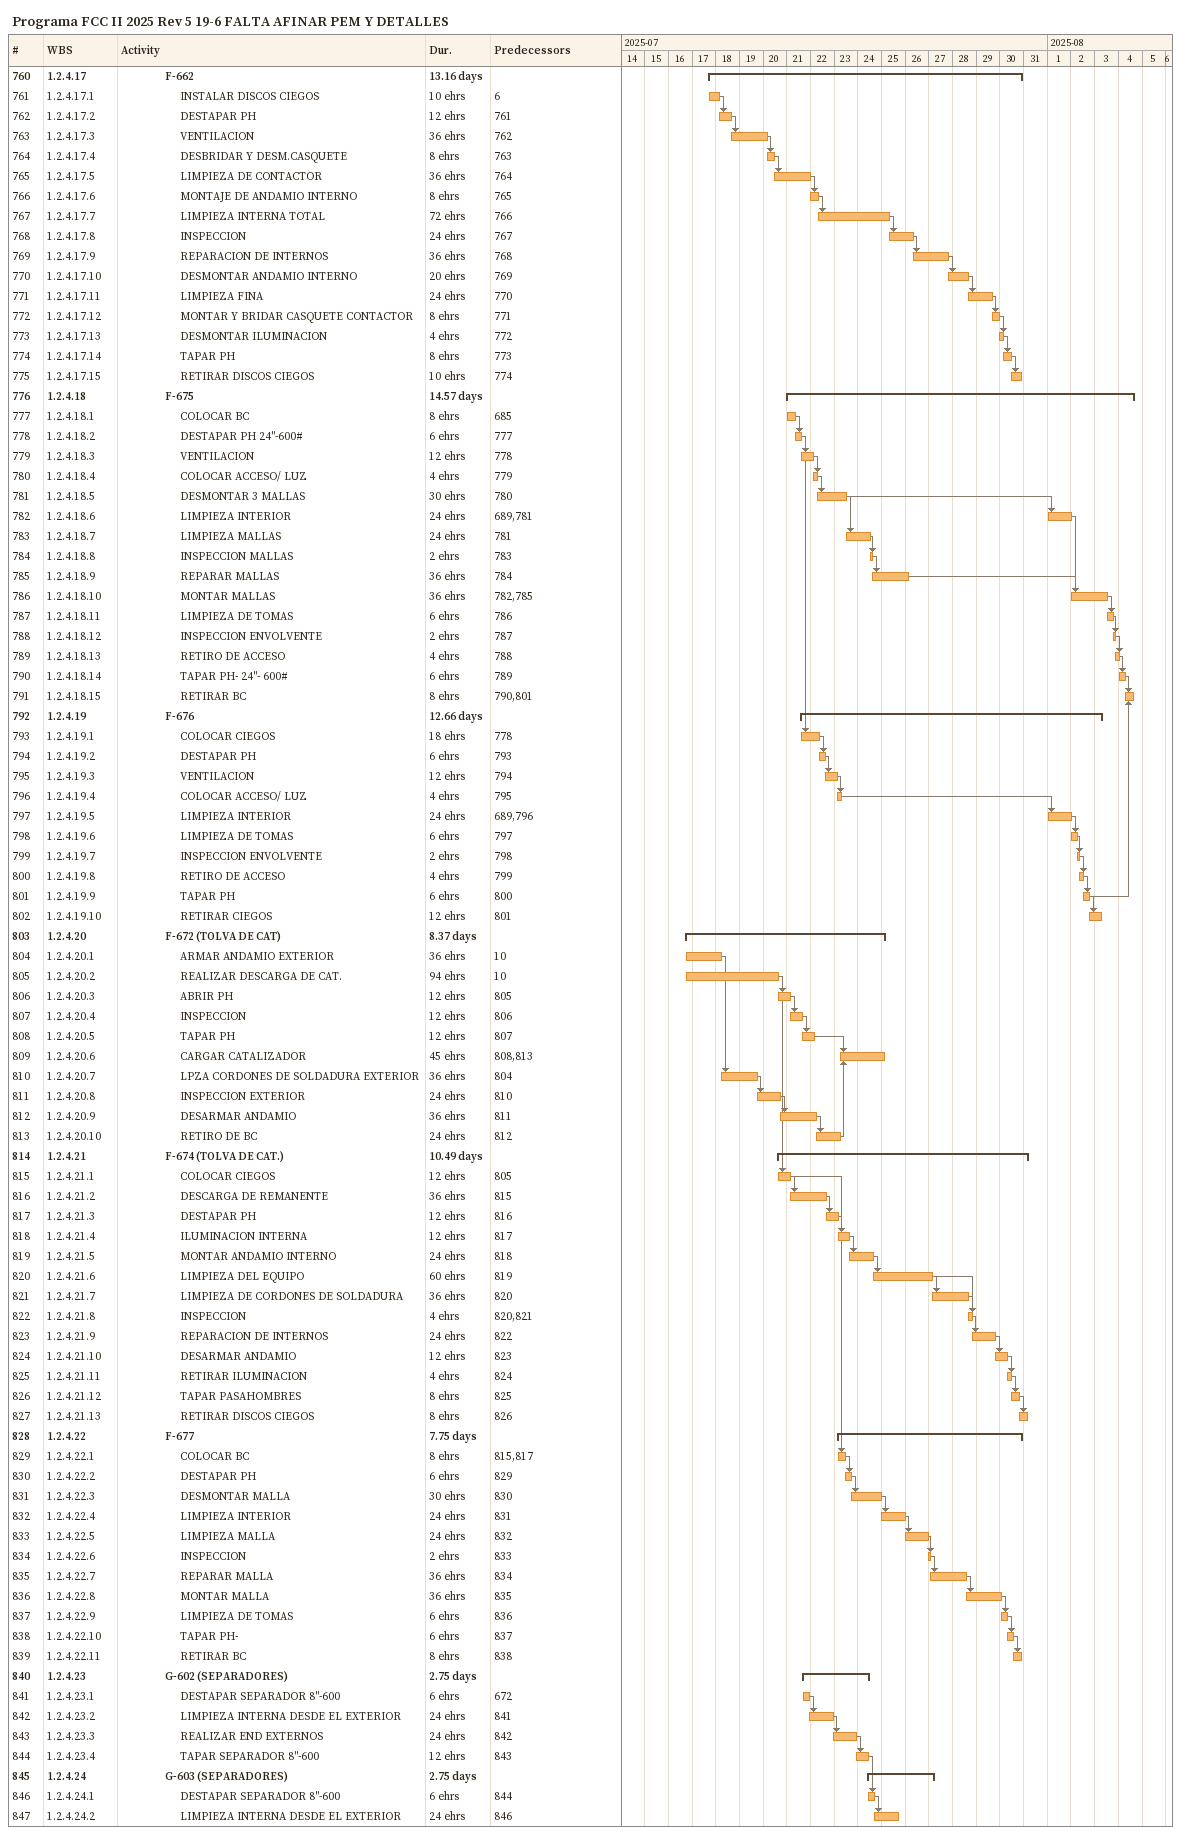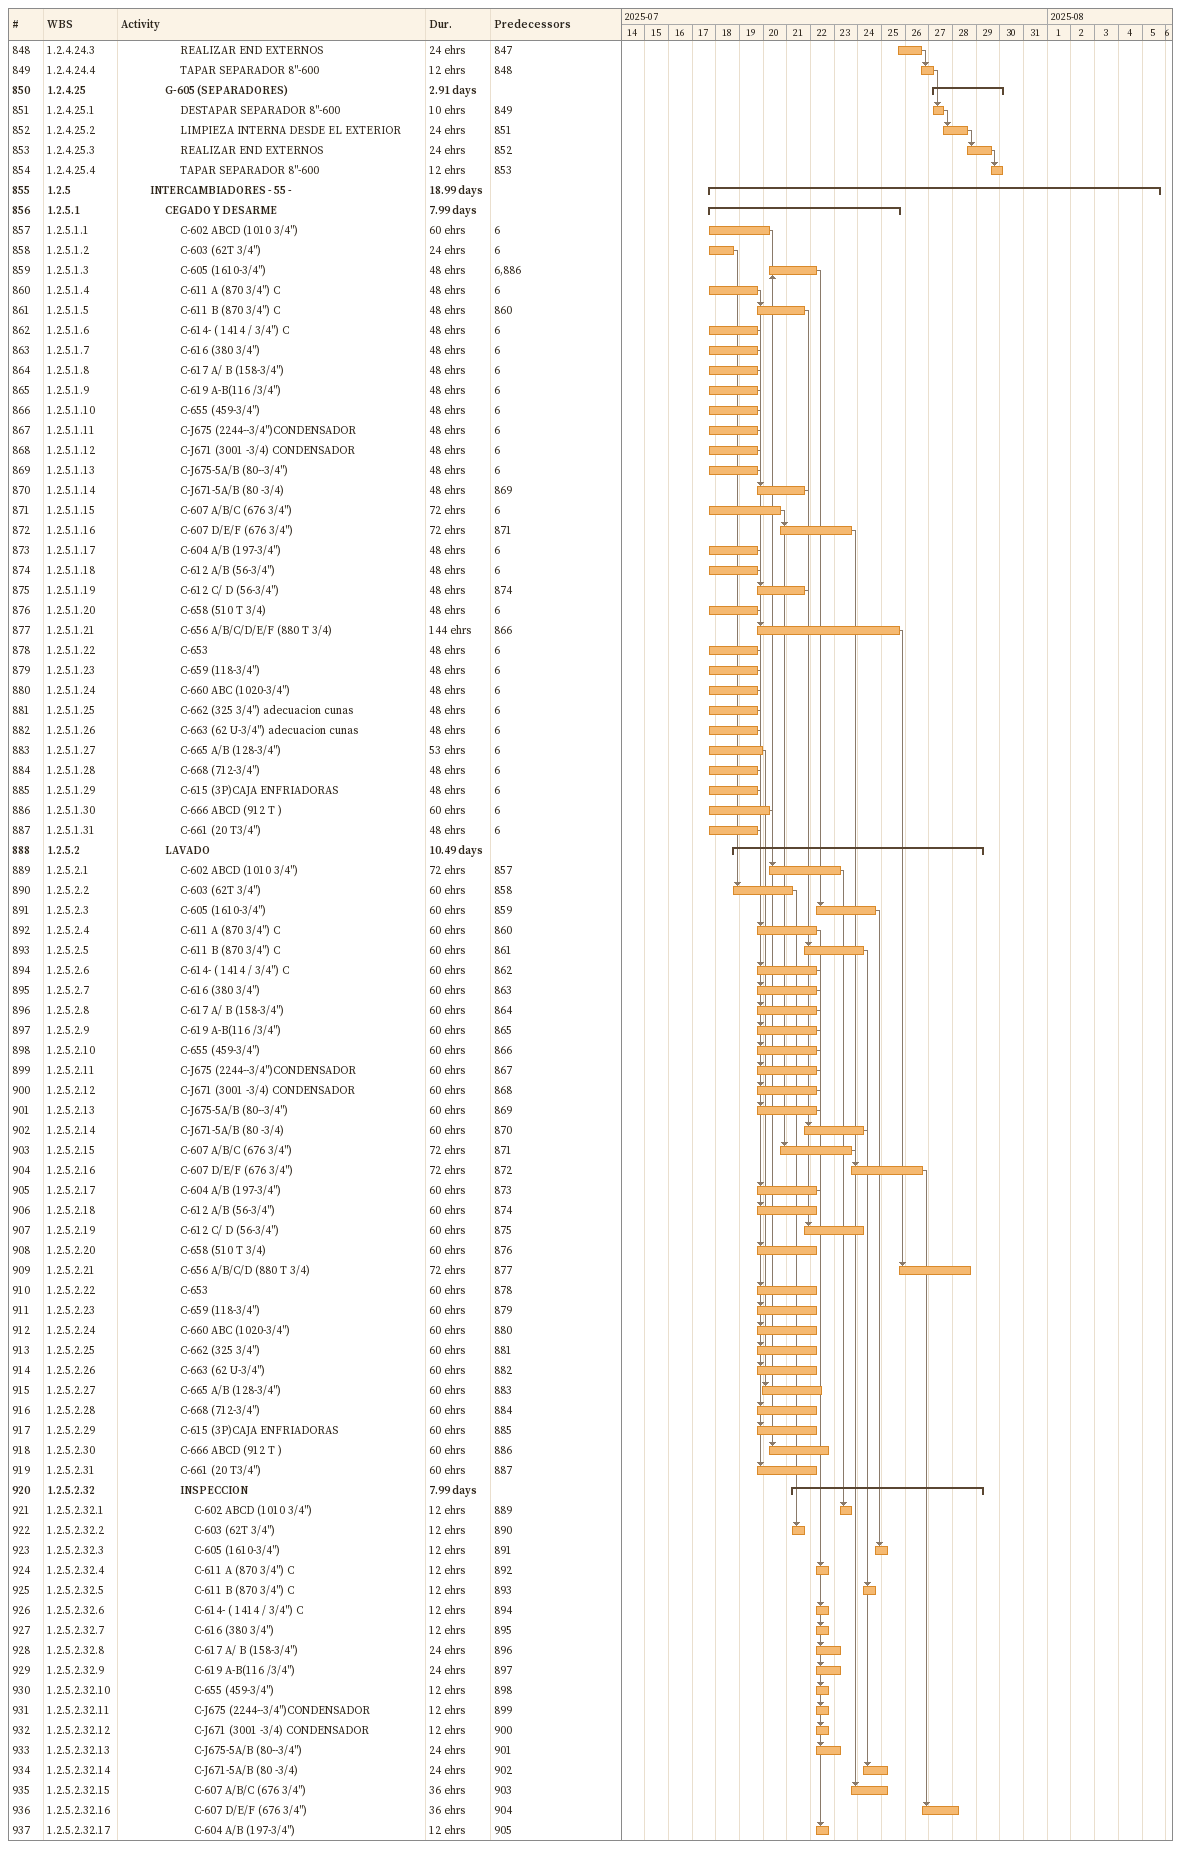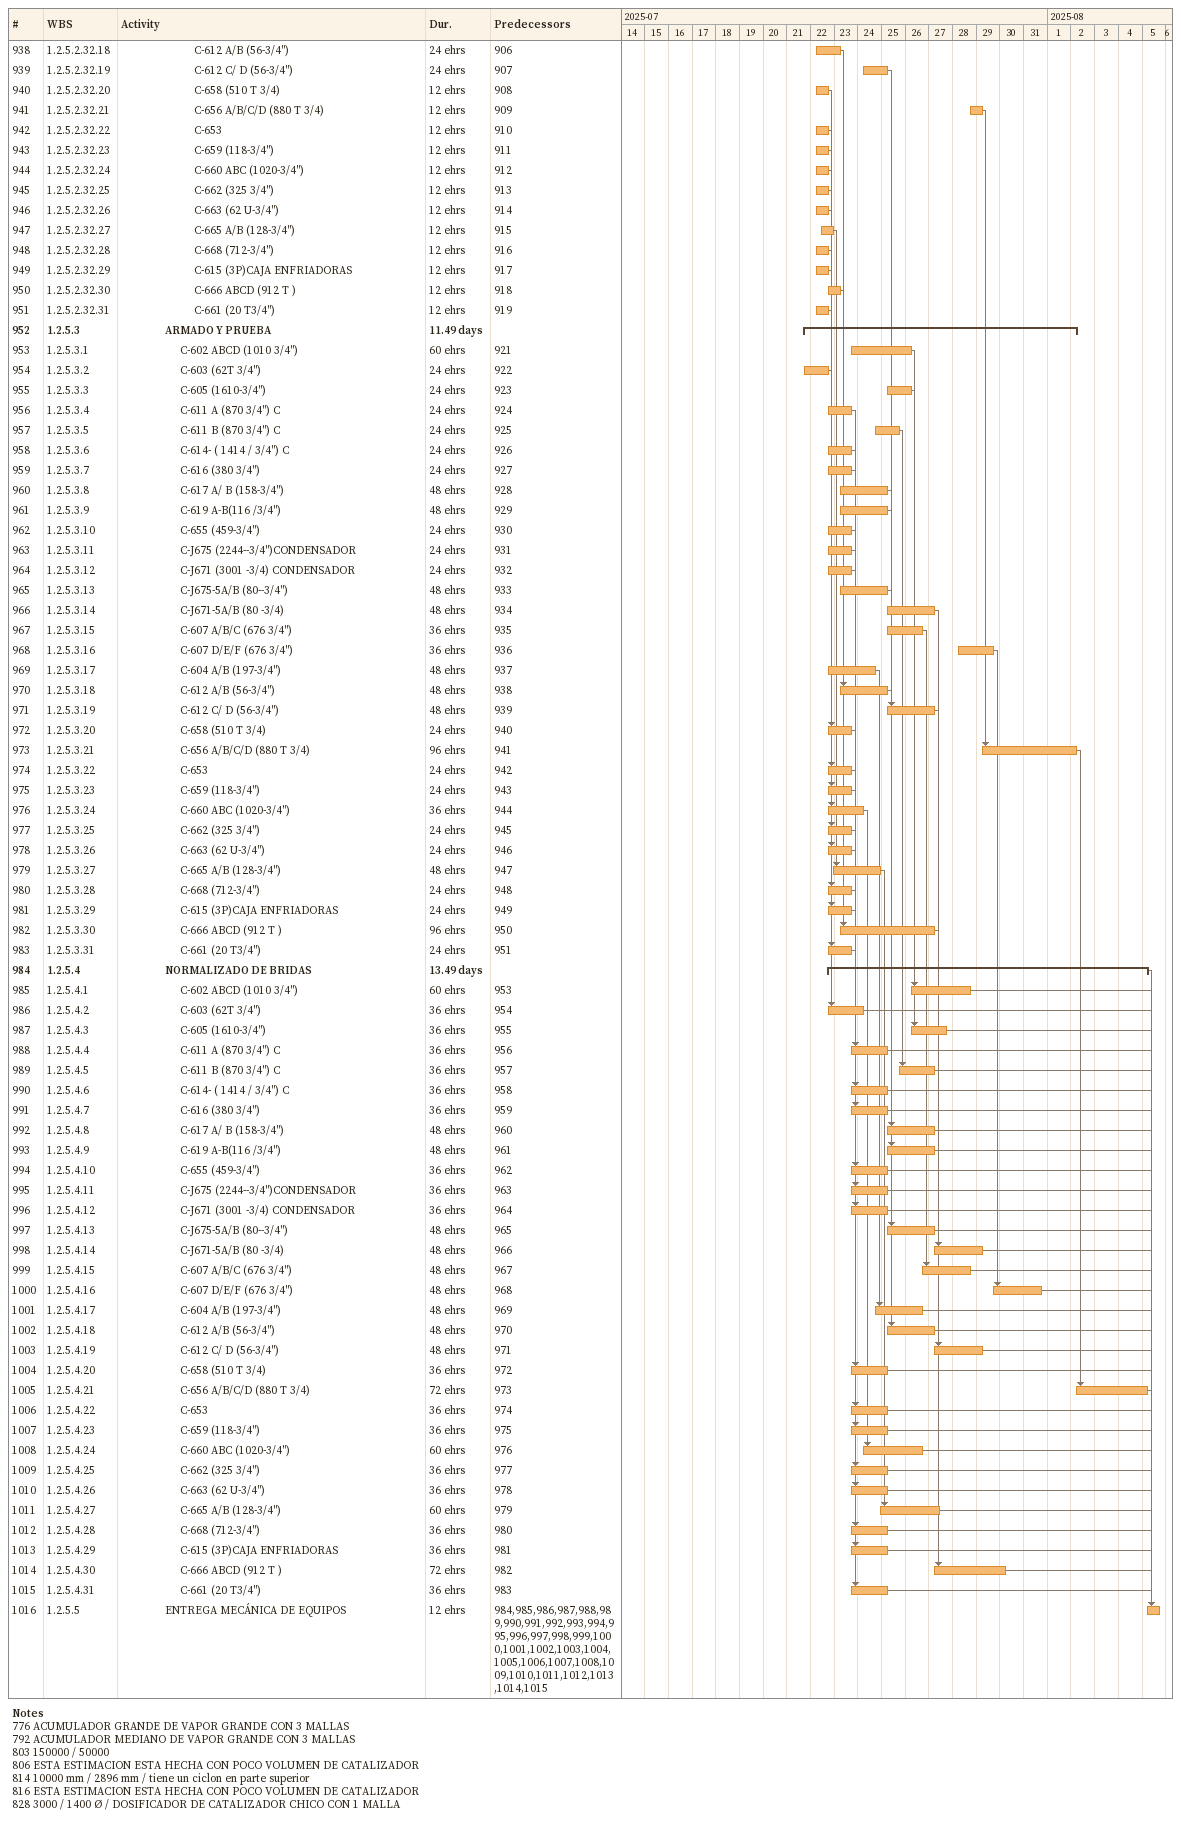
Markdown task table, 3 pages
Programa FCC II 2025 Rev 5 19-6 FALTA AFINAR PEM Y DETALLES

| ID | WBS | Task | Duration | Start | Finish | Predecessors |
|---|---|---|---|---|---|---|
| 760 | 1.2.4.17 | **F-662** | 13.16d | 2025-07-17 | 2025-07-30 |  |
| 761 | 1.2.4.17.1 | INSTALAR DISCOS CIEGOS | 10eh | 2025-07-17 | 2025-07-18 | 6 |
| 762 | 1.2.4.17.2 | DESTAPAR PH | 12eh | 2025-07-18 | 2025-07-18 | 761 |
| 763 | 1.2.4.17.3 | VENTILACION | 36eh | 2025-07-18 | 2025-07-20 | 762 |
| 764 | 1.2.4.17.4 | DESBRIDAR Y DESM.CASQUETE | 8eh | 2025-07-20 | 2025-07-20 | 763 |
| 765 | 1.2.4.17.5 | LIMPIEZA DE CONTACTOR | 36eh | 2025-07-20 | 2025-07-22 | 764 |
| 766 | 1.2.4.17.6 | MONTAJE DE ANDAMIO INTERNO | 8eh | 2025-07-22 | 2025-07-22 | 765 |
| 767 | 1.2.4.17.7 | LIMPIEZA INTERNA TOTAL | 72eh | 2025-07-22 | 2025-07-25 | 766 |
| 768 | 1.2.4.17.8 | INSPECCION | 24eh | 2025-07-25 | 2025-07-26 | 767 |
| 769 | 1.2.4.17.9 | REPARACION DE INTERNOS | 36eh | 2025-07-26 | 2025-07-27 | 768 |
| 770 | 1.2.4.17.10 | DESMONTAR ANDAMIO INTERNO | 20eh | 2025-07-27 | 2025-07-28 | 769 |
| 771 | 1.2.4.17.11 | LIMPIEZA FINA | 24eh | 2025-07-28 | 2025-07-29 | 770 |
| 772 | 1.2.4.17.12 | MONTAR Y BRIDAR CASQUETE CONTACTOR | 8eh | 2025-07-29 | 2025-07-30 | 771 |
| 773 | 1.2.4.17.13 | DESMONTAR ILUMINACION | 4eh | 2025-07-30 | 2025-07-30 | 772 |
| 774 | 1.2.4.17.14 | TAPAR PH | 8eh | 2025-07-30 | 2025-07-30 | 773 |
| 775 | 1.2.4.17.15 | RETIRAR DISCOS CIEGOS | 10eh | 2025-07-30 | 2025-07-30 | 774 |
| 776 | 1.2.4.18 | **F-675** | 14.57d | 2025-07-21 | 2025-08-04 |  |
| 777 | 1.2.4.18.1 | COLOCAR BC | 8eh | 2025-07-21 | 2025-07-21 | 685 |
| 778 | 1.2.4.18.2 | DESTAPAR PH 24"-600# | 6eh | 2025-07-21 | 2025-07-21 | 777 |
| 779 | 1.2.4.18.3 | VENTILACION | 12eh | 2025-07-21 | 2025-07-22 | 778 |
| 780 | 1.2.4.18.4 | COLOCAR ACCESO/ LUZ | 4eh | 2025-07-22 | 2025-07-22 | 779 |
| 781 | 1.2.4.18.5 | DESMONTAR 3 MALLAS | 30eh | 2025-07-22 | 2025-07-23 | 780 |
| 782 | 1.2.4.18.6 | LIMPIEZA INTERIOR | 24eh | 2025-08-01 | 2025-08-02 | 689, 781 |
| 783 | 1.2.4.18.7 | LIMPIEZA MALLAS | 24eh | 2025-07-23 | 2025-07-24 | 781 |
| 784 | 1.2.4.18.8 | INSPECCION MALLAS | 2eh | 2025-07-24 | 2025-07-24 | 783 |
| 785 | 1.2.4.18.9 | REPARAR MALLAS | 36eh | 2025-07-24 | 2025-07-26 | 784 |
| 786 | 1.2.4.18.10 | MONTAR MALLAS | 36eh | 2025-08-02 | 2025-08-03 | 782, 785 |
| 787 | 1.2.4.18.11 | LIMPIEZA DE TOMAS | 6eh | 2025-08-03 | 2025-08-03 | 786 |
| 788 | 1.2.4.18.12 | INSPECCION ENVOLVENTE | 2eh | 2025-08-03 | 2025-08-03 | 787 |
| 789 | 1.2.4.18.13 | RETIRO DE ACCESO | 4eh | 2025-08-03 | 2025-08-04 | 788 |
| 790 | 1.2.4.18.14 | TAPAR PH- 24"- 600# | 6eh | 2025-08-04 | 2025-08-04 | 789 |
| 791 | 1.2.4.18.15 | RETIRAR BC | 8eh | 2025-08-04 | 2025-08-04 | 790, 801 |
| 792 | 1.2.4.19 | **F-676** | 12.66d | 2025-07-21 | 2025-08-03 |  |
| 793 | 1.2.4.19.1 | COLOCAR CIEGOS | 18eh | 2025-07-21 | 2025-07-22 | 778 |
| 794 | 1.2.4.19.2 | DESTAPAR PH | 6eh | 2025-07-22 | 2025-07-22 | 793 |
| 795 | 1.2.4.19.3 | VENTILACION | 12eh | 2025-07-22 | 2025-07-23 | 794 |
| 796 | 1.2.4.19.4 | COLOCAR ACCESO/ LUZ | 4eh | 2025-07-23 | 2025-07-23 | 795 |
| 797 | 1.2.4.19.5 | LIMPIEZA INTERIOR | 24eh | 2025-08-01 | 2025-08-02 | 689, 796 |
| 798 | 1.2.4.19.6 | LIMPIEZA DE TOMAS | 6eh | 2025-08-02 | 2025-08-02 | 797 |
| 799 | 1.2.4.19.7 | INSPECCION ENVOLVENTE | 2eh | 2025-08-02 | 2025-08-02 | 798 |
| 800 | 1.2.4.19.8 | RETIRO DE ACCESO | 4eh | 2025-08-02 | 2025-08-02 | 799 |
| 801 | 1.2.4.19.9 | TAPAR PH | 6eh | 2025-08-02 | 2025-08-02 | 800 |
| 802 | 1.2.4.19.10 | RETIRAR CIEGOS | 12eh | 2025-08-02 | 2025-08-03 | 801 |
| 803 | 1.2.4.20 | **F-672 (TOLVA DE CAT)** | 8.37d | 2025-07-16 | 2025-07-25 |  |
| 804 | 1.2.4.20.1 | ARMAR ANDAMIO EXTERIOR | 36eh | 2025-07-16 | 2025-07-18 | 10 |
| 805 | 1.2.4.20.2 | REALIZAR DESCARGA DE CAT. | 94eh | 2025-07-16 | 2025-07-20 | 10 |
| 806 | 1.2.4.20.3 | ABRIR PH | 12eh | 2025-07-20 | 2025-07-21 | 805 |
| 807 | 1.2.4.20.4 | INSPECCION | 12eh | 2025-07-21 | 2025-07-21 | 806 |
| 808 | 1.2.4.20.5 | TAPAR PH | 12eh | 2025-07-21 | 2025-07-22 | 807 |
| 809 | 1.2.4.20.6 | CARGAR CATALIZADOR | 45eh | 2025-07-23 | 2025-07-25 | 808, 813 |
| 810 | 1.2.4.20.7 | LPZA CORDONES DE SOLDADURA EXTERIOR | 36eh | 2025-07-18 | 2025-07-19 | 804 |
| 811 | 1.2.4.20.8 | INSPECCION EXTERIOR | 24eh | 2025-07-19 | 2025-07-20 | 810 |
| 812 | 1.2.4.20.9 | DESARMAR ANDAMIO | 36eh | 2025-07-20 | 2025-07-22 | 811 |
| 813 | 1.2.4.20.10 | RETIRO DE BC | 24eh | 2025-07-22 | 2025-07-23 | 812 |
| 814 | 1.2.4.21 | **F-674 (TOLVA DE CAT.)** | 10.49d | 2025-07-20 | 2025-07-31 |  |
| 815 | 1.2.4.21.1 | COLOCAR CIEGOS | 12eh | 2025-07-20 | 2025-07-21 | 805 |
| 816 | 1.2.4.21.2 | DESCARGA DE REMANENTE | 36eh | 2025-07-21 | 2025-07-22 | 815 |
| 817 | 1.2.4.21.3 | DESTAPAR PH | 12eh | 2025-07-22 | 2025-07-23 | 816 |
| 818 | 1.2.4.21.4 | ILUMINACION INTERNA | 12eh | 2025-07-23 | 2025-07-23 | 817 |
| 819 | 1.2.4.21.5 | MONTAR ANDAMIO INTERNO | 24eh | 2025-07-23 | 2025-07-24 | 818 |
| 820 | 1.2.4.21.6 | LIMPIEZA DEL EQUIPO | 60eh | 2025-07-24 | 2025-07-27 | 819 |
| 821 | 1.2.4.21.7 | LIMPIEZA DE CORDONES DE SOLDADURA | 36eh | 2025-07-27 | 2025-07-28 | 820 |
| 822 | 1.2.4.21.8 | INSPECCION | 4eh | 2025-07-28 | 2025-07-28 | 820, 821 |
| 823 | 1.2.4.21.9 | REPARACION DE INTERNOS | 24eh | 2025-07-28 | 2025-07-29 | 822 |
| 824 | 1.2.4.21.10 | DESARMAR ANDAMIO | 12eh | 2025-07-29 | 2025-07-30 | 823 |
| 825 | 1.2.4.21.11 | RETIRAR ILUMINACION | 4eh | 2025-07-30 | 2025-07-30 | 824 |
| 826 | 1.2.4.21.12 | TAPAR PASAHOMBRES | 8eh | 2025-07-30 | 2025-07-30 | 825 |
| 827 | 1.2.4.21.13 | RETIRAR DISCOS CIEGOS | 8eh | 2025-07-30 | 2025-07-31 | 826 |
| 828 | 1.2.4.22 | **F-677** | 7.75d | 2025-07-23 | 2025-07-30 |  |
| 829 | 1.2.4.22.1 | COLOCAR BC | 8eh | 2025-07-23 | 2025-07-23 | 815, 817 |
| 830 | 1.2.4.22.2 | DESTAPAR PH | 6eh | 2025-07-23 | 2025-07-23 | 829 |
| 831 | 1.2.4.22.3 | DESMONTAR MALLA | 30eh | 2025-07-23 | 2025-07-25 | 830 |
| 832 | 1.2.4.22.4 | LIMPIEZA INTERIOR | 24eh | 2025-07-25 | 2025-07-26 | 831 |
| 833 | 1.2.4.22.5 | LIMPIEZA MALLA | 24eh | 2025-07-26 | 2025-07-27 | 832 |
| 834 | 1.2.4.22.6 | INSPECCION | 2eh | 2025-07-27 | 2025-07-27 | 833 |
| 835 | 1.2.4.22.7 | REPARAR MALLA | 36eh | 2025-07-27 | 2025-07-28 | 834 |
| 836 | 1.2.4.22.8 | MONTAR MALLA | 36eh | 2025-07-28 | 2025-07-30 | 835 |
| 837 | 1.2.4.22.9 | LIMPIEZA DE TOMAS | 6eh | 2025-07-30 | 2025-07-30 | 836 |
| 838 | 1.2.4.22.10 | TAPAR PH- | 6eh | 2025-07-30 | 2025-07-30 | 837 |
| 839 | 1.2.4.22.11 | RETIRAR BC | 8eh | 2025-07-30 | 2025-07-30 | 838 |
| 840 | 1.2.4.23 | **G-602 (SEPARADORES)** | 2.75d | 2025-07-21 | 2025-07-24 |  |
| 841 | 1.2.4.23.1 | DESTAPAR SEPARADOR 8"-600 | 6eh | 2025-07-21 | 2025-07-21 | 672 |
| 842 | 1.2.4.23.2 | LIMPIEZA INTERNA DESDE EL EXTERIOR | 24eh | 2025-07-21 | 2025-07-22 | 841 |
| 843 | 1.2.4.23.3 | REALIZAR END EXTERNOS | 24eh | 2025-07-22 | 2025-07-23 | 842 |
| 844 | 1.2.4.23.4 | TAPAR SEPARADOR 8"-600 | 12eh | 2025-07-23 | 2025-07-24 | 843 |
| 845 | 1.2.4.24 | **G-603 (SEPARADORES)** | 2.75d | 2025-07-24 | 2025-07-27 |  |
| 846 | 1.2.4.24.1 | DESTAPAR SEPARADOR 8"-600 | 6eh | 2025-07-24 | 2025-07-24 | 844 |
| 847 | 1.2.4.24.2 | LIMPIEZA INTERNA DESDE EL EXTERIOR | 24eh | 2025-07-24 | 2025-07-25 | 846 |
| 848 | 1.2.4.24.3 | REALIZAR END EXTERNOS | 24eh | 2025-07-25 | 2025-07-26 | 847 |
| 849 | 1.2.4.24.4 | TAPAR SEPARADOR 8"-600 | 12eh | 2025-07-26 | 2025-07-27 | 848 |
| 850 | 1.2.4.25 | **G-605 (SEPARADORES)** | 2.91d | 2025-07-27 | 2025-07-30 |  |
| 851 | 1.2.4.25.1 | DESTAPAR SEPARADOR 8"-600 | 10eh | 2025-07-27 | 2025-07-27 | 849 |
| 852 | 1.2.4.25.2 | LIMPIEZA INTERNA DESDE EL EXTERIOR | 24eh | 2025-07-27 | 2025-07-28 | 851 |
| 853 | 1.2.4.25.3 | REALIZAR END EXTERNOS | 24eh | 2025-07-28 | 2025-07-29 | 852 |
| 854 | 1.2.4.25.4 | TAPAR SEPARADOR 8"-600 | 12eh | 2025-07-29 | 2025-07-30 | 853 |
| 855 | 1.2.5 | **INTERCAMBIADORES - 55 -** | 18.99d | 2025-07-17 | 2025-08-05 |  |
| 856 | 1.2.5.1 | **CEGADO Y DESARME** | 7.99d | 2025-07-17 | 2025-07-25 |  |
| 857 | 1.2.5.1.1 | C-602 ABCD (1010 3/4") | 60eh | 2025-07-17 | 2025-07-20 | 6 |
| 858 | 1.2.5.1.2 | C-603 (62T 3/4") | 24eh | 2025-07-17 | 2025-07-18 | 6 |
| 859 | 1.2.5.1.3 | C-605 (1610-3/4") | 48eh | 2025-07-20 | 2025-07-22 | 6, 886 |
| 860 | 1.2.5.1.4 | C-611 A (870 3/4") C | 48eh | 2025-07-17 | 2025-07-19 | 6 |
| 861 | 1.2.5.1.5 | C-611 B (870 3/4") C | 48eh | 2025-07-19 | 2025-07-21 | 860 |
| 862 | 1.2.5.1.6 | C-614- ( 1414 / 3/4") C | 48eh | 2025-07-17 | 2025-07-19 | 6 |
| 863 | 1.2.5.1.7 | C-616 (380 3/4") | 48eh | 2025-07-17 | 2025-07-19 | 6 |
| 864 | 1.2.5.1.8 | C-617 A/ B (158-3/4") | 48eh | 2025-07-17 | 2025-07-19 | 6 |
| 865 | 1.2.5.1.9 | C-619 A-B(116 /3/4") | 48eh | 2025-07-17 | 2025-07-19 | 6 |
| 866 | 1.2.5.1.10 | C-655 (459-3/4") | 48eh | 2025-07-17 | 2025-07-19 | 6 |
| 867 | 1.2.5.1.11 | C-J675 (2244--3/4")CONDENSADOR | 48eh | 2025-07-17 | 2025-07-19 | 6 |
| 868 | 1.2.5.1.12 | C-J671 (3001 -3/4) CONDENSADOR | 48eh | 2025-07-17 | 2025-07-19 | 6 |
| 869 | 1.2.5.1.13 | C-J675-5A/B (80--3/4") | 48eh | 2025-07-17 | 2025-07-19 | 6 |
| 870 | 1.2.5.1.14 | C-J671-5A/B (80 -3/4) | 48eh | 2025-07-19 | 2025-07-21 | 869 |
| 871 | 1.2.5.1.15 | C-607 A/B/C (676 3/4") | 72eh | 2025-07-17 | 2025-07-20 | 6 |
| 872 | 1.2.5.1.16 | C-607 D/E/F (676 3/4") | 72eh | 2025-07-20 | 2025-07-23 | 871 |
| 873 | 1.2.5.1.17 | C-604 A/B (197-3/4") | 48eh | 2025-07-17 | 2025-07-19 | 6 |
| 874 | 1.2.5.1.18 | C-612 A/B (56-3/4") | 48eh | 2025-07-17 | 2025-07-19 | 6 |
| 875 | 1.2.5.1.19 | C-612 C/ D (56-3/4") | 48eh | 2025-07-19 | 2025-07-21 | 874 |
| 876 | 1.2.5.1.20 | C-658 (510 T 3/4) | 48eh | 2025-07-17 | 2025-07-19 | 6 |
| 877 | 1.2.5.1.21 | C-656 A/B/C/D/E/F (880 T 3/4) | 144eh | 2025-07-19 | 2025-07-25 | 866 |
| 878 | 1.2.5.1.22 | C-653 | 48eh | 2025-07-17 | 2025-07-19 | 6 |
| 879 | 1.2.5.1.23 | C-659 (118-3/4") | 48eh | 2025-07-17 | 2025-07-19 | 6 |
| 880 | 1.2.5.1.24 | C-660 ABC (1020-3/4") | 48eh | 2025-07-17 | 2025-07-19 | 6 |
| 881 | 1.2.5.1.25 | C-662 (325 3/4") adecuacion cunas | 48eh | 2025-07-17 | 2025-07-19 | 6 |
| 882 | 1.2.5.1.26 | C-663 (62 U-3/4") adecuacion cunas | 48eh | 2025-07-17 | 2025-07-19 | 6 |
| 883 | 1.2.5.1.27 | C-665 A/B (128-3/4") | 53eh | 2025-07-17 | 2025-07-19 | 6 |
| 884 | 1.2.5.1.28 | C-668 (712-3/4") | 48eh | 2025-07-17 | 2025-07-19 | 6 |
| 885 | 1.2.5.1.29 | C-615 (3P)CAJA ENFRIADORAS | 48eh | 2025-07-17 | 2025-07-19 | 6 |
| 886 | 1.2.5.1.30 | C-666 ABCD (912 T ) | 60eh | 2025-07-17 | 2025-07-20 | 6 |
| 887 | 1.2.5.1.31 | C-661 (20 T3/4") | 48eh | 2025-07-17 | 2025-07-19 | 6 |
| 888 | 1.2.5.2 | **LAVADO** | 10.49d | 2025-07-18 | 2025-07-29 |  |
| 889 | 1.2.5.2.1 | C-602 ABCD (1010 3/4") | 72eh | 2025-07-20 | 2025-07-23 | 857 |
| 890 | 1.2.5.2.2 | C-603 (62T 3/4") | 60eh | 2025-07-18 | 2025-07-21 | 858 |
| 891 | 1.2.5.2.3 | C-605 (1610-3/4") | 60eh | 2025-07-22 | 2025-07-24 | 859 |
| 892 | 1.2.5.2.4 | C-611 A (870 3/4") C | 60eh | 2025-07-19 | 2025-07-22 | 860 |
| 893 | 1.2.5.2.5 | C-611 B (870 3/4") C | 60eh | 2025-07-21 | 2025-07-24 | 861 |
| 894 | 1.2.5.2.6 | C-614- ( 1414 / 3/4") C | 60eh | 2025-07-19 | 2025-07-22 | 862 |
| 895 | 1.2.5.2.7 | C-616 (380 3/4") | 60eh | 2025-07-19 | 2025-07-22 | 863 |
| 896 | 1.2.5.2.8 | C-617 A/ B (158-3/4") | 60eh | 2025-07-19 | 2025-07-22 | 864 |
| 897 | 1.2.5.2.9 | C-619 A-B(116 /3/4") | 60eh | 2025-07-19 | 2025-07-22 | 865 |
| 898 | 1.2.5.2.10 | C-655 (459-3/4") | 60eh | 2025-07-19 | 2025-07-22 | 866 |
| 899 | 1.2.5.2.11 | C-J675 (2244--3/4")CONDENSADOR | 60eh | 2025-07-19 | 2025-07-22 | 867 |
| 900 | 1.2.5.2.12 | C-J671 (3001 -3/4) CONDENSADOR | 60eh | 2025-07-19 | 2025-07-22 | 868 |
| 901 | 1.2.5.2.13 | C-J675-5A/B (80--3/4") | 60eh | 2025-07-19 | 2025-07-22 | 869 |
| 902 | 1.2.5.2.14 | C-J671-5A/B (80 -3/4) | 60eh | 2025-07-21 | 2025-07-24 | 870 |
| 903 | 1.2.5.2.15 | C-607 A/B/C (676 3/4") | 72eh | 2025-07-20 | 2025-07-23 | 871 |
| 904 | 1.2.5.2.16 | C-607 D/E/F (676 3/4") | 72eh | 2025-07-23 | 2025-07-26 | 872 |
| 905 | 1.2.5.2.17 | C-604 A/B (197-3/4") | 60eh | 2025-07-19 | 2025-07-22 | 873 |
| 906 | 1.2.5.2.18 | C-612 A/B (56-3/4") | 60eh | 2025-07-19 | 2025-07-22 | 874 |
| 907 | 1.2.5.2.19 | C-612 C/ D (56-3/4") | 60eh | 2025-07-21 | 2025-07-24 | 875 |
| 908 | 1.2.5.2.20 | C-658 (510 T 3/4) | 60eh | 2025-07-19 | 2025-07-22 | 876 |
| 909 | 1.2.5.2.21 | C-656 A/B/C/D (880 T 3/4) | 72eh | 2025-07-25 | 2025-07-28 | 877 |
| 910 | 1.2.5.2.22 | C-653 | 60eh | 2025-07-19 | 2025-07-22 | 878 |
| 911 | 1.2.5.2.23 | C-659 (118-3/4") | 60eh | 2025-07-19 | 2025-07-22 | 879 |
| 912 | 1.2.5.2.24 | C-660 ABC (1020-3/4") | 60eh | 2025-07-19 | 2025-07-22 | 880 |
| 913 | 1.2.5.2.25 | C-662 (325 3/4") | 60eh | 2025-07-19 | 2025-07-22 | 881 |
| 914 | 1.2.5.2.26 | C-663 (62 U-3/4") | 60eh | 2025-07-19 | 2025-07-22 | 882 |
| 915 | 1.2.5.2.27 | C-665 A/B (128-3/4") | 60eh | 2025-07-19 | 2025-07-22 | 883 |
| 916 | 1.2.5.2.28 | C-668 (712-3/4") | 60eh | 2025-07-19 | 2025-07-22 | 884 |
| 917 | 1.2.5.2.29 | C-615 (3P)CAJA ENFRIADORAS | 60eh | 2025-07-19 | 2025-07-22 | 885 |
| 918 | 1.2.5.2.30 | C-666 ABCD (912 T ) | 60eh | 2025-07-20 | 2025-07-22 | 886 |
| 919 | 1.2.5.2.31 | C-661 (20 T3/4") | 60eh | 2025-07-19 | 2025-07-22 | 887 |
| 920 | 1.2.5.2.32 | **INSPECCION** | 7.99d | 2025-07-21 | 2025-07-29 |  |
| 921 | 1.2.5.2.32.1 | C-602 ABCD (1010 3/4") | 12eh | 2025-07-23 | 2025-07-23 | 889 |
| 922 | 1.2.5.2.32.2 | C-603 (62T 3/4") | 12eh | 2025-07-21 | 2025-07-21 | 890 |
| 923 | 1.2.5.2.32.3 | C-605 (1610-3/4") | 12eh | 2025-07-24 | 2025-07-25 | 891 |
| 924 | 1.2.5.2.32.4 | C-611 A (870 3/4") C | 12eh | 2025-07-22 | 2025-07-22 | 892 |
| 925 | 1.2.5.2.32.5 | C-611 B (870 3/4") C | 12eh | 2025-07-24 | 2025-07-24 | 893 |
| 926 | 1.2.5.2.32.6 | C-614- ( 1414 / 3/4") C | 12eh | 2025-07-22 | 2025-07-22 | 894 |
| 927 | 1.2.5.2.32.7 | C-616 (380 3/4") | 12eh | 2025-07-22 | 2025-07-22 | 895 |
| 928 | 1.2.5.2.32.8 | C-617 A/ B (158-3/4") | 24eh | 2025-07-22 | 2025-07-23 | 896 |
| 929 | 1.2.5.2.32.9 | C-619 A-B(116 /3/4") | 24eh | 2025-07-22 | 2025-07-23 | 897 |
| 930 | 1.2.5.2.32.10 | C-655 (459-3/4") | 12eh | 2025-07-22 | 2025-07-22 | 898 |
| 931 | 1.2.5.2.32.11 | C-J675 (2244--3/4")CONDENSADOR | 12eh | 2025-07-22 | 2025-07-22 | 899 |
| 932 | 1.2.5.2.32.12 | C-J671 (3001 -3/4) CONDENSADOR | 12eh | 2025-07-22 | 2025-07-22 | 900 |
| 933 | 1.2.5.2.32.13 | C-J675-5A/B (80--3/4") | 24eh | 2025-07-22 | 2025-07-23 | 901 |
| 934 | 1.2.5.2.32.14 | C-J671-5A/B (80 -3/4) | 24eh | 2025-07-24 | 2025-07-25 | 902 |
| 935 | 1.2.5.2.32.15 | C-607 A/B/C (676 3/4") | 36eh | 2025-07-23 | 2025-07-25 | 903 |
| 936 | 1.2.5.2.32.16 | C-607 D/E/F (676 3/4") | 36eh | 2025-07-26 | 2025-07-28 | 904 |
| 937 | 1.2.5.2.32.17 | C-604 A/B (197-3/4") | 12eh | 2025-07-22 | 2025-07-22 | 905 |
| 938 | 1.2.5.2.32.18 | C-612 A/B (56-3/4") | 24eh | 2025-07-22 | 2025-07-23 | 906 |
| 939 | 1.2.5.2.32.19 | C-612 C/ D (56-3/4") | 24eh | 2025-07-24 | 2025-07-25 | 907 |
| 940 | 1.2.5.2.32.20 | C-658 (510 T 3/4) | 12eh | 2025-07-22 | 2025-07-22 | 908 |
| 941 | 1.2.5.2.32.21 | C-656 A/B/C/D (880 T 3/4) | 12eh | 2025-07-28 | 2025-07-29 | 909 |
| 942 | 1.2.5.2.32.22 | C-653 | 12eh | 2025-07-22 | 2025-07-22 | 910 |
| 943 | 1.2.5.2.32.23 | C-659 (118-3/4") | 12eh | 2025-07-22 | 2025-07-22 | 911 |
| 944 | 1.2.5.2.32.24 | C-660 ABC (1020-3/4") | 12eh | 2025-07-22 | 2025-07-22 | 912 |
| 945 | 1.2.5.2.32.25 | C-662 (325 3/4") | 12eh | 2025-07-22 | 2025-07-22 | 913 |
| 946 | 1.2.5.2.32.26 | C-663 (62 U-3/4") | 12eh | 2025-07-22 | 2025-07-22 | 914 |
| 947 | 1.2.5.2.32.27 | C-665 A/B (128-3/4") | 12eh | 2025-07-22 | 2025-07-22 | 915 |
| 948 | 1.2.5.2.32.28 | C-668 (712-3/4") | 12eh | 2025-07-22 | 2025-07-22 | 916 |
| 949 | 1.2.5.2.32.29 | C-615 (3P)CAJA ENFRIADORAS | 12eh | 2025-07-22 | 2025-07-22 | 917 |
| 950 | 1.2.5.2.32.30 | C-666 ABCD (912 T ) | 12eh | 2025-07-22 | 2025-07-23 | 918 |
| 951 | 1.2.5.2.32.31 | C-661 (20 T3/4") | 12eh | 2025-07-22 | 2025-07-22 | 919 |
| 952 | 1.2.5.3 | **ARMADO Y PRUEBA** | 11.49d | 2025-07-21 | 2025-08-02 |  |
| 953 | 1.2.5.3.1 | C-602 ABCD (1010 3/4") | 60eh | 2025-07-23 | 2025-07-26 | 921 |
| 954 | 1.2.5.3.2 | C-603 (62T 3/4") | 24eh | 2025-07-21 | 2025-07-22 | 922 |
| 955 | 1.2.5.3.3 | C-605 (1610-3/4") | 24eh | 2025-07-25 | 2025-07-26 | 923 |
| 956 | 1.2.5.3.4 | C-611 A (870 3/4") C | 24eh | 2025-07-22 | 2025-07-23 | 924 |
| 957 | 1.2.5.3.5 | C-611 B (870 3/4") C | 24eh | 2025-07-24 | 2025-07-25 | 925 |
| 958 | 1.2.5.3.6 | C-614- ( 1414 / 3/4") C | 24eh | 2025-07-22 | 2025-07-23 | 926 |
| 959 | 1.2.5.3.7 | C-616 (380 3/4") | 24eh | 2025-07-22 | 2025-07-23 | 927 |
| 960 | 1.2.5.3.8 | C-617 A/ B (158-3/4") | 48eh | 2025-07-23 | 2025-07-25 | 928 |
| 961 | 1.2.5.3.9 | C-619 A-B(116 /3/4") | 48eh | 2025-07-23 | 2025-07-25 | 929 |
| 962 | 1.2.5.3.10 | C-655 (459-3/4") | 24eh | 2025-07-22 | 2025-07-23 | 930 |
| 963 | 1.2.5.3.11 | C-J675 (2244--3/4")CONDENSADOR | 24eh | 2025-07-22 | 2025-07-23 | 931 |
| 964 | 1.2.5.3.12 | C-J671 (3001 -3/4) CONDENSADOR | 24eh | 2025-07-22 | 2025-07-23 | 932 |
| 965 | 1.2.5.3.13 | C-J675-5A/B (80--3/4") | 48eh | 2025-07-23 | 2025-07-25 | 933 |
| 966 | 1.2.5.3.14 | C-J671-5A/B (80 -3/4) | 48eh | 2025-07-25 | 2025-07-27 | 934 |
| 967 | 1.2.5.3.15 | C-607 A/B/C (676 3/4") | 36eh | 2025-07-25 | 2025-07-26 | 935 |
| 968 | 1.2.5.3.16 | C-607 D/E/F (676 3/4") | 36eh | 2025-07-28 | 2025-07-29 | 936 |
| 969 | 1.2.5.3.17 | C-604 A/B (197-3/4") | 48eh | 2025-07-22 | 2025-07-24 | 937 |
| 970 | 1.2.5.3.18 | C-612 A/B (56-3/4") | 48eh | 2025-07-23 | 2025-07-25 | 938 |
| 971 | 1.2.5.3.19 | C-612 C/ D (56-3/4") | 48eh | 2025-07-25 | 2025-07-27 | 939 |
| 972 | 1.2.5.3.20 | C-658 (510 T 3/4) | 24eh | 2025-07-22 | 2025-07-23 | 940 |
| 973 | 1.2.5.3.21 | C-656 A/B/C/D (880 T 3/4) | 96eh | 2025-07-29 | 2025-08-02 | 941 |
| 974 | 1.2.5.3.22 | C-653 | 24eh | 2025-07-22 | 2025-07-23 | 942 |
| 975 | 1.2.5.3.23 | C-659 (118-3/4") | 24eh | 2025-07-22 | 2025-07-23 | 943 |
| 976 | 1.2.5.3.24 | C-660 ABC (1020-3/4") | 36eh | 2025-07-22 | 2025-07-24 | 944 |
| 977 | 1.2.5.3.25 | C-662 (325 3/4") | 24eh | 2025-07-22 | 2025-07-23 | 945 |
| 978 | 1.2.5.3.26 | C-663 (62 U-3/4") | 24eh | 2025-07-22 | 2025-07-23 | 946 |
| 979 | 1.2.5.3.27 | C-665 A/B (128-3/4") | 48eh | 2025-07-22 | 2025-07-24 | 947 |
| 980 | 1.2.5.3.28 | C-668 (712-3/4") | 24eh | 2025-07-22 | 2025-07-23 | 948 |
| 981 | 1.2.5.3.29 | C-615 (3P)CAJA ENFRIADORAS | 24eh | 2025-07-22 | 2025-07-23 | 949 |
| 982 | 1.2.5.3.30 | C-666 ABCD (912 T ) | 96eh | 2025-07-23 | 2025-07-27 | 950 |
| 983 | 1.2.5.3.31 | C-661 (20 T3/4") | 24eh | 2025-07-22 | 2025-07-23 | 951 |
| 984 | 1.2.5.4 | **NORMALIZADO DE BRIDAS** | 13.49d | 2025-07-22 | 2025-08-05 |  |
| 985 | 1.2.5.4.1 | C-602 ABCD (1010 3/4") | 60eh | 2025-07-26 | 2025-07-28 | 953 |
| 986 | 1.2.5.4.2 | C-603 (62T 3/4") | 36eh | 2025-07-22 | 2025-07-24 | 954 |
| 987 | 1.2.5.4.3 | C-605 (1610-3/4") | 36eh | 2025-07-26 | 2025-07-27 | 955 |
| 988 | 1.2.5.4.4 | C-611 A (870 3/4") C | 36eh | 2025-07-23 | 2025-07-25 | 956 |
| 989 | 1.2.5.4.5 | C-611 B (870 3/4") C | 36eh | 2025-07-25 | 2025-07-27 | 957 |
| 990 | 1.2.5.4.6 | C-614- ( 1414 / 3/4") C | 36eh | 2025-07-23 | 2025-07-25 | 958 |
| 991 | 1.2.5.4.7 | C-616 (380 3/4") | 36eh | 2025-07-23 | 2025-07-25 | 959 |
| 992 | 1.2.5.4.8 | C-617 A/ B (158-3/4") | 48eh | 2025-07-25 | 2025-07-27 | 960 |
| 993 | 1.2.5.4.9 | C-619 A-B(116 /3/4") | 48eh | 2025-07-25 | 2025-07-27 | 961 |
| 994 | 1.2.5.4.10 | C-655 (459-3/4") | 36eh | 2025-07-23 | 2025-07-25 | 962 |
| 995 | 1.2.5.4.11 | C-J675 (2244--3/4")CONDENSADOR | 36eh | 2025-07-23 | 2025-07-25 | 963 |
| 996 | 1.2.5.4.12 | C-J671 (3001 -3/4) CONDENSADOR | 36eh | 2025-07-23 | 2025-07-25 | 964 |
| 997 | 1.2.5.4.13 | C-J675-5A/B (80--3/4") | 48eh | 2025-07-25 | 2025-07-27 | 965 |
| 998 | 1.2.5.4.14 | C-J671-5A/B (80 -3/4) | 48eh | 2025-07-27 | 2025-07-29 | 966 |
| 999 | 1.2.5.4.15 | C-607 A/B/C (676 3/4") | 48eh | 2025-07-26 | 2025-07-28 | 967 |
| 1000 | 1.2.5.4.16 | C-607 D/E/F (676 3/4") | 48eh | 2025-07-29 | 2025-07-31 | 968 |
| 1001 | 1.2.5.4.17 | C-604 A/B (197-3/4") | 48eh | 2025-07-24 | 2025-07-26 | 969 |
| 1002 | 1.2.5.4.18 | C-612 A/B (56-3/4") | 48eh | 2025-07-25 | 2025-07-27 | 970 |
| 1003 | 1.2.5.4.19 | C-612 C/ D (56-3/4") | 48eh | 2025-07-27 | 2025-07-29 | 971 |
| 1004 | 1.2.5.4.20 | C-658 (510 T 3/4) | 36eh | 2025-07-23 | 2025-07-25 | 972 |
| 1005 | 1.2.5.4.21 | C-656 A/B/C/D (880 T 3/4) | 72eh | 2025-08-02 | 2025-08-05 | 973 |
| 1006 | 1.2.5.4.22 | C-653 | 36eh | 2025-07-23 | 2025-07-25 | 974 |
| 1007 | 1.2.5.4.23 | C-659 (118-3/4") | 36eh | 2025-07-23 | 2025-07-25 | 975 |
| 1008 | 1.2.5.4.24 | C-660 ABC (1020-3/4") | 60eh | 2025-07-24 | 2025-07-26 | 976 |
| 1009 | 1.2.5.4.25 | C-662 (325 3/4") | 36eh | 2025-07-23 | 2025-07-25 | 977 |
| 1010 | 1.2.5.4.26 | C-663 (62 U-3/4") | 36eh | 2025-07-23 | 2025-07-25 | 978 |
| 1011 | 1.2.5.4.27 | C-665 A/B (128-3/4") | 60eh | 2025-07-24 | 2025-07-27 | 979 |
| 1012 | 1.2.5.4.28 | C-668 (712-3/4") | 36eh | 2025-07-23 | 2025-07-25 | 980 |
| 1013 | 1.2.5.4.29 | C-615 (3P)CAJA ENFRIADORAS | 36eh | 2025-07-23 | 2025-07-25 | 981 |
| 1014 | 1.2.5.4.30 | C-666 ABCD (912 T ) | 72eh | 2025-07-27 | 2025-07-30 | 982 |
| 1015 | 1.2.5.4.31 | C-661 (20 T3/4") | 36eh | 2025-07-23 | 2025-07-25 | 983 |
| 1016 | 1.2.5.5 | ENTREGA MECÁNICA DE EQUIPOS | 12eh | 2025-08-05 | 2025-08-05 | 984, 985, 986, 987, 988, 989, 990, 991, 992, 993, 994, 995, 996, 997, 998, 999, 1000, 1001, 1002, 1003, 1004, 1005, 1006, 1007, 1008, 1009, 1010, 1011, 1012, 1013, 1014, 1015 |

Notes
- 776: ACUMULADOR GRANDE DE VAPOR GRANDE CON 3 MALLAS
- 792: ACUMULADOR MEDIANO DE VAPOR GRANDE CON 3 MALLAS
- 803: 150000 / 50000
- 806: ESTA ESTIMACION ESTA HECHA CON POCO VOLUMEN DE CATALIZADOR
- 814: 10000 mm / 2896 mm / tiene un ciclon en parte superior
- 816: ESTA ESTIMACION ESTA HECHA CON POCO VOLUMEN DE CATALIZADOR
- 828: 3000 / 1400 Ø / DOSIFICADOR DE CATALIZADOR CHICO CON 1 MALLA
